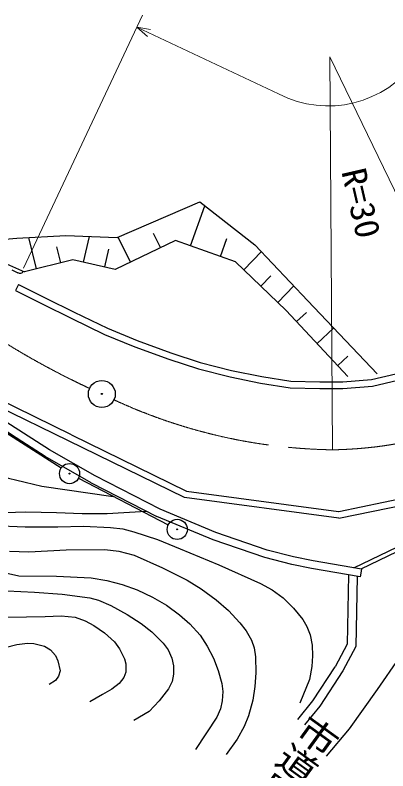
# Model space of a CAD drawing. Units: millimetres, scale not verified. Extents: x 40000 to 680000, y 20000 to 380000.
# Drawn here: x 253677 to 281363, y 246997 to 303149 of the extents above; entities that cross this region are included whole.
import ezdxf
from ezdxf.enums import TextEntityAlignment as Align

# ---------------------------------------------------------------- set-up
doc = ezdxf.new("R2010")
doc.units = ezdxf.units.MM
doc.header["$LTSCALE"] = 1000
doc.linetypes.add('CHAIN', pattern=[18.5, 12, -1.5, 3.5, -1.5])
for name, color, linetype, lineweight in [('M-BGD', 7, 'Continuous', 25), ('M-BMK', 2, 'CHAIN', 13), ('M-BMK-ROW', 30, 'Continuous', 25), ('M-BMK-SRVR', 3, 'Continuous', 25), ('M-STR-HTXT', 7, 'Continuous', 13)]:
    doc.layers.add(name, color=color, linetype=linetype, lineweight=lineweight)
doc.layers.add('M-BGD-HTXT', color=7, linetype='Continuous')
doc.styles.add('@ＭＳ ゴシック', font='')
doc.styles.add('ＭＳ ゴシック', font='')
doc.styles.get('@ＭＳ ゴシック').set_extended_font_data('@MS Gothic')
doc.styles.get('ＭＳ ゴシック').set_extended_font_data('MS Gothic')

msp = doc.modelspace()

# ---------------------------------------------------------------- linework, layer by layer
at = {"layer": 'M-BGD'}
for p, q in [((261268, 286621), (267398, 289277)), ((267398, 289277), (271490, 286089)), ((266704, 286015), (267770, 288987)), ((250521, 286310), (253792, 286575)), ((253792, 286575), (257447, 286779)), ((255276, 284299), (254703, 286626)), ((257447, 286779), (261268, 286621)), ((258760, 284788), (259190, 286707)), ((265593, 286413), (261116, 284261)), ((262235, 284799), (261343, 286653)), ((264474, 285875), (263964, 286935)), ((270038, 284820), (265593, 286413)), ((268927, 285218), (269409, 286563)), ((257076, 284742), (256782, 285935)), ((271490, 286089), (275423, 281912)), ((251105, 285531), (254377, 284078)), ((260330, 284436), (260626, 285758)), ((270668, 284216), (271973, 285576)), ((257975, 284964), (254377, 284078)), ((261116, 284261), (257975, 284964)), ((273818, 281194), (270038, 284820)), ((253424, 284226), (253871, 284001)), ((253942, 283965), (253871, 284001)), ((254014, 283951), (253942, 283965)), ((254072, 283956), (254014, 283951)), ((254139, 283978), (254072, 283956)), ((254188, 284009), (254139, 283978)), ((254233, 284053), (254188, 284009)), ((254251, 284089), (254233, 284053)), ((271928, 283007), (272674, 283785)), ((253939, 283143), (253712, 282697)), ((253939, 283143), (255959, 282115)), ((273188, 281799), (274370, 283030)), ((253712, 282697), (255738, 281666)), ((255959, 282115), (258054, 281085)), ((275423, 281912), (280567, 276501)), ((255738, 281666), (257835, 280635)), ((258054, 281085), (260529, 279883)), ((278397, 276307), (273818, 281194)), ((274581, 280380), (275311, 281063)), ((257835, 280635), (260324, 279427)), ((260529, 279883), (262745, 278968)), ((276108, 278751), (277335, 279901)), ((260324, 279427), (262563, 278502)), ((262745, 278968), (265241, 278054)), ((262563, 278502), (265087, 277578)), ((265241, 278054), (267431, 277348)), ((265087, 277578), (267291, 276867)), ((277634, 277122), (278377, 277818)), ((267291, 276867), (269638, 276263)), ((267431, 277348), (269750, 276750)), ((269750, 276750), (271992, 276294)), ((271992, 276294), (274161, 275945)), ((280155, 276083), (281964, 276492)), ((269638, 276263), (271913, 275801)), ((271913, 275801), (274117, 275445)), ((274161, 275945), (276321, 275910)), ((276321, 275910), (278007, 275910)), ((278007, 275910), (280155, 276083)), ((280231, 275587), (282115, 276014)), ((248440, 275203), (255921, 270361)), ((257859, 271961), (251337, 275157)), ((274117, 275445), (276321, 275410)), ((276321, 275410), (278027, 275410)), ((278027, 275410), (280231, 275587)), ((257640, 271512), (251102, 274715)), ((256221, 270857), (250893, 274247)), ((255921, 270361), (250569, 273766)), ((257859, 271961), (266395, 267785)), ((266248, 267300), (257640, 271512)), ((259612, 268909), (256221, 270857)), ((259335, 268399), (255921, 270361)), ((277711, 266274), (290811, 268991)), ((264457, 266434), (259612, 268909)), ((277729, 265767), (291013, 268523)), ((259335, 268399), (264212, 265908)), ((277729, 265767), (266248, 267300)), ((266395, 267785), (277694, 266276)), ((278839, 262079), (290364, 267641)), ((290504, 267375), (279345, 261991)), ((268594, 264696), (264457, 266434)), ((268388, 264154), (264212, 265908)), ((272393, 263404), (268594, 264696)), ((272228, 262848), (268388, 264154)), ((274363, 262901), (272393, 263404)), ((274234, 262335), (272228, 262848)), ((275815, 262608), (274363, 262901)), ((275700, 262039), (274234, 262335)), ((279406, 261980), (275815, 262608)), ((279306, 261409), (275700, 262039)), ((279406, 261980), (279306, 261409)), ((278439, 261560), (278330, 256408)), ((279087, 261438), (278976, 256241)), ((278330, 256408), (277446, 254722)), ((278976, 256241), (278022, 254420)), ((280593, 253041), (282194, 255369)), ((275796, 252194), (277446, 254722)), ((278022, 254420), (276321, 251809)), ((278519, 250130), (280593, 253041)), ((274676, 250823), (275796, 252194)), ((276321, 251809), (275179, 250412)), ((276809, 248092), (278519, 250130))]:
    msp.add_line(p, q, dxfattribs=at)
for points in [[(239793, 274039), (241457, 272614), (243159, 271021), (244624, 269618), (246332, 268143), (247164, 267589), (248031, 267145), (248670, 266841), (249526, 266561), (250753, 266321), (252156, 266175), (254473, 266234), (256758, 266192), (258660, 266109), (260502, 266128), (263411, 266293)], [(250992, 269358), (253176, 268738), (255671, 268146), (260947, 267391)], [(252050, 265221), (254420, 265128), (256858, 265140), (258767, 265169), (260769, 265092), (261667, 264971), (262497, 264758), (264254, 264177), (265930, 263490), (268796, 262316), (271908, 260918), (272777, 260443), (273588, 259857), (274362, 259077), (275037, 258235), (275348, 257724), (275585, 257112), (275736, 256343), (275763, 255544), (275727, 254747), (275533, 253784), (274813, 252034)], [(253269, 263310), (254685, 263277), (257458, 263432), (260332, 263452), (261387, 263310), (262519, 263018), (264620, 262094), (266448, 261156), (267496, 260526), (268613, 259708), (269528, 258911), (270369, 258006), (270843, 257391), (271237, 256715), (271433, 256146), (271536, 255476), (271563, 254293), (271483, 253259), (271322, 252240), (271011, 251075), (270689, 250299), (270175, 249355), (269349, 248219)], [(249857, 262408), (253952, 261492), (256744, 261475), (259313, 261343), (260497, 261144), (261617, 260854), (262747, 260448), (263887, 259913), (264916, 259297), (265894, 258589), (266650, 257931), (267410, 257091), (267953, 256258), (268404, 255359), (268766, 254453), (269031, 253482), (269097, 252888), (269056, 252205), (268922, 251615), (268667, 250989), (267073, 248583)], [(244182, 261731), (246682, 260276), (249195, 258937), (249949, 258668), (250851, 258472), (253134, 258413), (255897, 258459), (257086, 258510), (258129, 258414), (258883, 258142), (259528, 257790), (260305, 257248), (261055, 256586), (261433, 256074), (261796, 255328), (261900, 254938), (261904, 254336), (261763, 253938), (261417, 253479), (260865, 253066), (260164, 252681), (259227, 252118)], [(253084, 260381), (255107, 260270), (257168, 260116), (259225, 259853), (259867, 259675), (260790, 259286), (261988, 258628), (263037, 257942), (263826, 257326), (264684, 256489), (265035, 256002), (265316, 255366), (265435, 254791), (265447, 254187), (265335, 253650), (265080, 253105), (264377, 252202), (263632, 251406), (262503, 250739)], [(252933, 256170), (253796, 256386), (254598, 256479), (255074, 256454), (255851, 256259), (256293, 255998), (256664, 255574), (256856, 255179), (257023, 254418), (256907, 254030), (256684, 253713), (256210, 253411)]]:
    msp.add_lwpolyline(points, dxfattribs=at)
at = {"layer": 'M-BMK'}
for centre, radius, start, end in [((284522, 329813), 60000, 235.97458, 245.04387), ((277864, 310848), 40000, 245.0939, 269.1232), ((276817, 300850), 30000, 270.8306, 295.5691)]:
    msp.add_arc(centre, radius, start, end, dxfattribs=at)
at = {"layer": 'M-BMK-ROW'}
for p, q in [((257089, 269487), (248444, 275001)), ((258387, 268739), (265052, 265285))]:
    msp.add_line(p, q, dxfattribs=at)
for centre, radius in [((257721, 269084), 750), ((257721, 269084), 30), ((265718, 264940), 750), ((265718, 264940), 30)]:
    msp.add_circle(centre, radius, dxfattribs=at)
at = {"layer": 'M-BMK-SRVR'}
for radius in [1000, 40]:
    msp.add_circle((260117, 275001), radius, dxfattribs=at)
at = {"layer": 'M-STR-HTXT'}
for p, q in [((254309, 284347), (263142, 303149)), ((263503, 301566), (262717, 302244)), ((262717, 302244), (263741, 302072)), ((262717, 302244), (273246, 297298)), ((277252, 270853), (277047, 300058)), ((277047, 300058), (289765, 273788))]:
    msp.add_line(p, q, dxfattribs=at)
msp.add_arc((276928, 304400), 8000, 242.5923, 325.1164, dxfattribs=at)

# ---------------------------------------------------------------- texts
at = {"layer": 'M-BGD-HTXT', "style": '@ＭＳ ゴシック', "width": 0.85}
msp.add_text('市道馬路二井寺線', height=2218, rotation=234.1, dxfattribs=at).set_placement((276893, 250648), align=Align.MIDDLE_LEFT)
at = {"layer": 'M-STR-HTXT', "style": 'ＭＳ ゴシック', "width": 1.05}
msp.add_text('R=30', height=1833, rotation=283, dxfattribs=at).set_placement((277363, 291409), align=Align.BOTTOM_LEFT)

doc.saveas('drawing.dxf')
